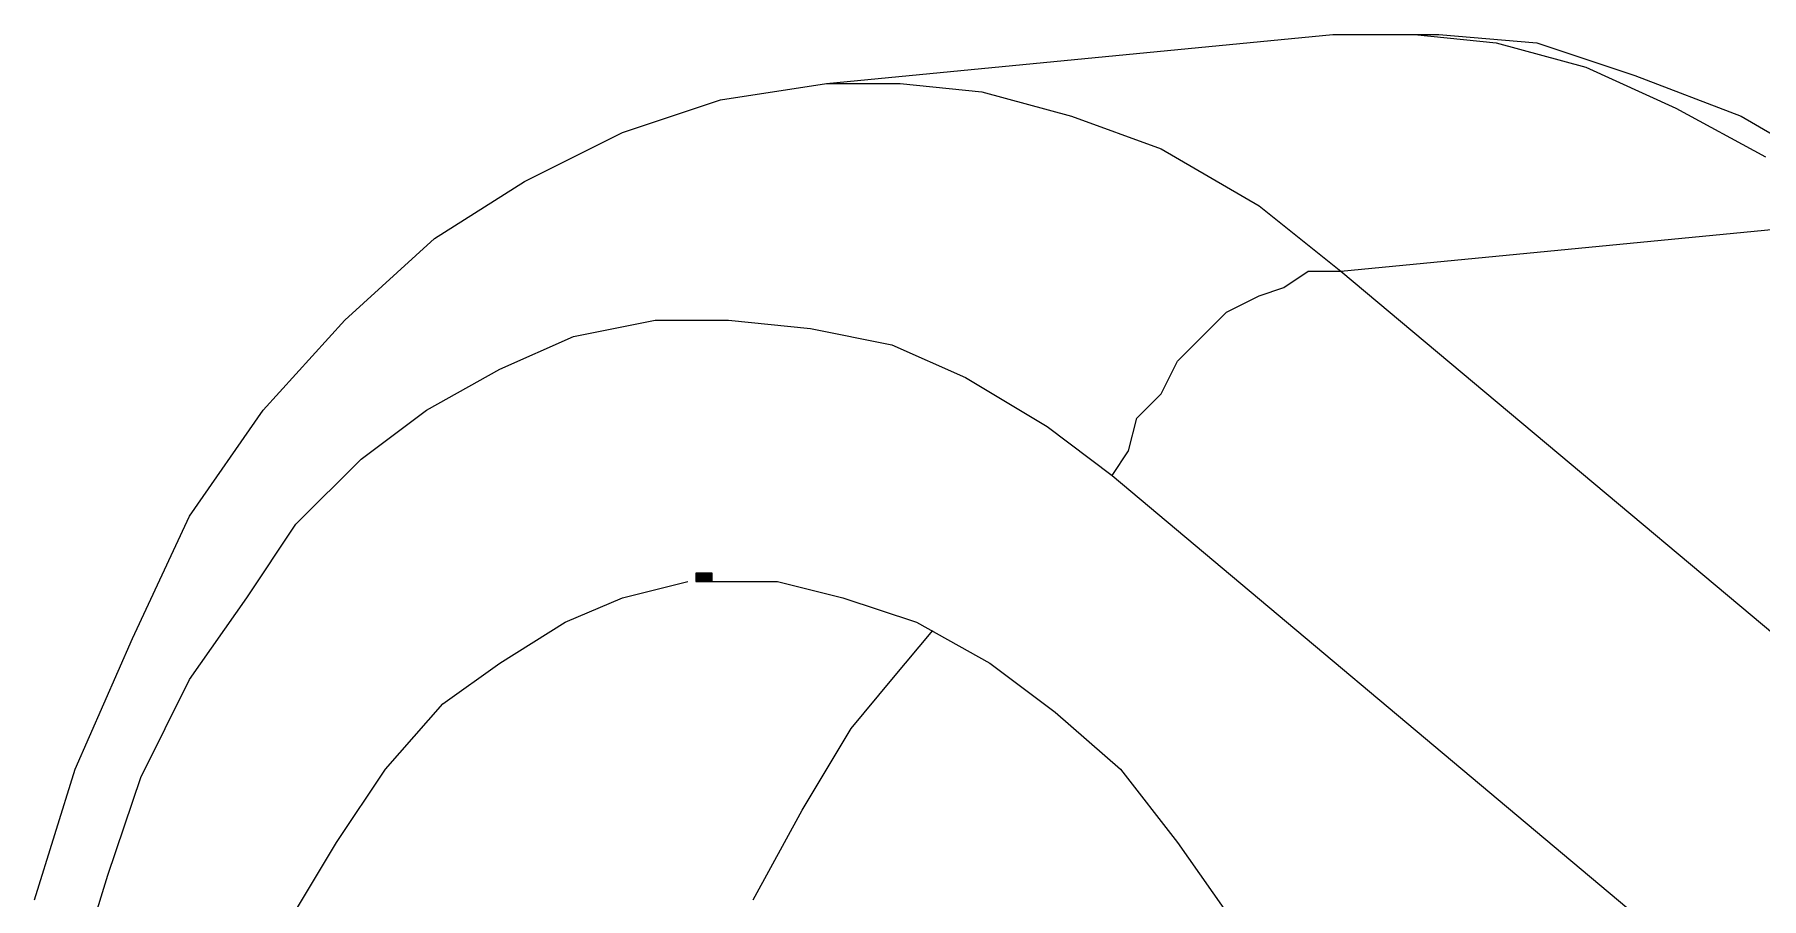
# Model space of a CAD drawing. Header units: inches. Extents: x 11 to 682, y 148 to 1119.
# Drawn here: x 579.36 to 592.05, y 435.85 to 442.2 of the extents above; entities that cross this region are included whole.
import ezdxf

# ---------------------------------------------------------------- set-up
doc = ezdxf.new("R2010")
doc.units = ezdxf.units.IN
doc.header["$MEASUREMENT"] = 0
doc.layers.add('图层 1', color=7, linetype='Continuous')

msp = doc.modelspace()

# ---------------------------------------------------------------- hatches: boundary and pattern name
at = {"layer": '图层 1', "true_color": 0xffffff}
h = msp.add_hatch(color=7, dxfattribs=at)
h.dxf.hatch_style = 2
h.paths.add_polyline_path([(584.22, 438.18), (584.34, 438.18), (584.34, 438.24), (584.22, 438.24)])

# ---------------------------------------------------------------- linework, layer by layer
at = {"layer": '图层 1', "color": 7, "lineweight": 18, "true_color": 0xffffff}
for points in [[(585.18, 441.84), (588.9, 442.2)], [(588.9, 442.2), (589.68, 442.2), (590.4, 442.14), (591.12, 441.9), (591.9, 441.6), (592.62, 441.18), (593.34, 440.64)], [(588.9, 442.2), (589.5, 442.2)], [(589.5, 442.2), (590.1, 442.14)], [(590.1, 442.14), (590.76, 441.96)], [(590.76, 441.96), (591.42, 441.66)], [(579.36, 435.84), (579.66, 436.8), (580.08, 437.76), (580.5, 438.66), (581.04, 439.439), (581.641, 440.1), (582.3, 440.7), (582.96, 441.12), (583.68, 441.479), (584.4, 441.72), (585.18, 441.84)], [(585.18, 441.84), (585.72, 441.84)], [(585.72, 441.84), (586.32, 441.78)], [(586.32, 441.78), (586.98, 441.6)], [(586.98, 441.6), (587.64, 441.36)], [(591.42, 441.66), (592.08, 441.3)], [(587.64, 441.36), (588.36, 440.94)], [(588.36, 440.94), (588.96, 440.46)], [(588.96, 440.46), (592.68, 440.82)], [(587.28, 438.96), (587.4, 439.14), (587.46, 439.38), (587.64, 439.56), (587.76, 439.8), (587.94, 439.98), (588.12, 440.16), (588.36, 440.28), (588.54, 440.34), (588.72, 440.46), (588.96, 440.46)], [(588.96, 440.46), (603.06, 428.64)], [(583.32, 439.98), (583.92, 440.1)], [(583.92, 440.1), (584.46, 440.1)], [(584.46, 440.1), (585.061, 440.04)], [(582.78, 439.74), (583.32, 439.98)], [(585.061, 440.04), (585.66, 439.92)], [(585.66, 439.92), (586.2, 439.68)], [(582.24, 439.44), (582.78, 439.74)], [(586.2, 439.68), (586.8, 439.32)], [(581.76, 439.08), (582.24, 439.44)], [(586.8, 439.32), (587.28, 438.96)], [(581.28, 438.6), (581.76, 439.08)], [(587.28, 438.96), (601.14, 427.32)], [(580.92, 438.06), (581.28, 438.6)], [(583.68, 438.06), (584.16, 438.18)], [(584.28, 438.18), (584.82, 438.18)], [(584.82, 438.18), (585.3, 438.06)], [(580.5, 437.46), (580.92, 438.06)], [(583.26, 437.88), (583.68, 438.06)], [(585.3, 438.06), (585.84, 437.88)], [(582.78, 437.58), (583.26, 437.88)], [(585.66, 437.46), (585.96, 437.82)], [(585.84, 437.88), (586.38, 437.58)], [(582.36, 437.28), (582.78, 437.58)], [(586.38, 437.58), (586.86, 437.22)], [(580.141, 436.74), (580.5, 437.46)], [(585.36, 437.1), (585.66, 437.46)], [(581.94, 436.8), (582.36, 437.28)], [(586.86, 437.22), (587.34, 436.8)], [(585, 436.5), (585.36, 437.1)], [(581.58, 436.26), (581.94, 436.8)], [(587.34, 436.8), (587.76, 436.26)], [(579.9, 436.02), (580.141, 436.74)], [(584.641, 435.84), (585, 436.5)], [(581.22, 435.66), (581.58, 436.26)], [(587.76, 436.26), (588.18, 435.66)], [(579.66, 435.24), (579.9, 436.02)]]:
    msp.add_lwpolyline(points, dxfattribs=at)
at = {"layer": '图层 1', "lineweight": 0}
msp.add_lwpolyline([(584.22, 438.18), (584.34, 438.18), (584.34, 438.24), (584.22, 438.24), (584.22, 438.18)], dxfattribs=at)

doc.saveas('drawing.dxf')
